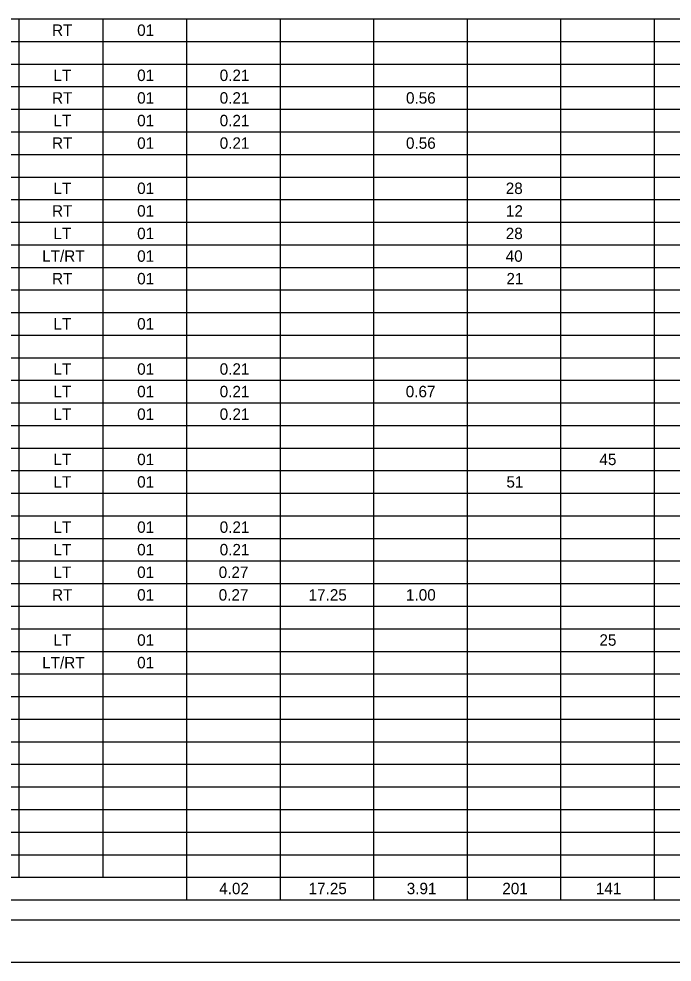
# Model space of a CAD drawing. Extents: x 0 to 34, y -41.8 to 22.
# Drawn here: x 8.96 to 16.77, y 0 to 11.26 of the extents above; entities that cross this region are included whole.
import ezdxf

# ---------------------------------------------------------------- set-up
doc = ezdxf.new("R2010")
doc.units = 0
for name, color, linetype in [('Default', 7, 'Continuous'), ('SH_Border', 7, 'Continuous'), ('SH_Cut_Line', 7, 'Continuous')]:
    doc.layers.add(name, color=color, linetype=linetype)

msp = doc.modelspace()

# ---------------------------------------------------------------- linework, layer by layer
at = {"layer": 'Default'}
for p, q in [((8.307, 11.263), (8.962, 11.263)), ((8.962, 11.263), (10.966, 11.263)), ((8.962, 11.263), (8.962, 10.994)), ((9.964, 11.263), (9.964, 10.994)), ((10.966, 11.263), (12.083, 11.263)), ((10.966, 11.263), (10.966, 10.994)), ((12.083, 11.263), (14.318, 11.263)), ((12.083, 11.263), (12.083, 10.994)), ((13.201, 11.263), (13.201, 10.994)), ((14.318, 11.263), (15.436, 11.263)), ((14.318, 11.263), (14.318, 10.994)), ((15.436, 11.263), (26.379, 11.263)), ((15.436, 11.263), (15.436, 10.994)), ((16.553, 11.263), (16.553, 10.994)), ((8.307, 10.994), (8.962, 10.994)), ((8.962, 10.994), (10.966, 10.994)), ((8.962, 10.994), (8.962, 10.724)), ((9.964, 10.994), (9.964, 10.724)), ((10.966, 10.994), (12.083, 10.994)), ((10.966, 10.994), (10.966, 10.724)), ((12.083, 10.994), (14.318, 10.994)), ((12.083, 10.994), (12.083, 10.724)), ((13.201, 10.994), (13.201, 10.724)), ((14.318, 10.994), (15.436, 10.994)), ((14.318, 10.994), (14.318, 10.724)), ((15.436, 10.994), (26.379, 10.994)), ((15.436, 10.994), (15.436, 10.724)), ((16.553, 10.994), (16.553, 10.724)), ((8.307, 10.724), (8.962, 10.724)), ((8.962, 10.724), (10.966, 10.724)), ((8.962, 10.724), (8.962, 10.454)), ((9.964, 10.724), (9.964, 10.454)), ((10.966, 10.724), (12.083, 10.724)), ((10.966, 10.724), (10.966, 10.454)), ((12.083, 10.724), (14.318, 10.724)), ((12.083, 10.724), (12.083, 10.454)), ((13.201, 10.724), (13.201, 10.454)), ((14.318, 10.724), (15.436, 10.724)), ((14.318, 10.724), (14.318, 10.454)), ((15.436, 10.724), (26.379, 10.724)), ((15.436, 10.724), (15.436, 10.454)), ((16.553, 10.724), (16.553, 10.454)), ((8.307, 10.454), (8.962, 10.454)), ((8.962, 10.454), (10.966, 10.454)), ((8.962, 10.454), (8.962, 10.184)), ((9.964, 10.454), (9.964, 10.184)), ((10.966, 10.454), (12.083, 10.454)), ((10.966, 10.454), (10.966, 10.184)), ((12.083, 10.454), (14.318, 10.454)), ((12.083, 10.454), (12.083, 10.184)), ((13.201, 10.454), (13.201, 10.184)), ((14.318, 10.454), (15.436, 10.454)), ((14.318, 10.454), (14.318, 10.184)), ((15.436, 10.454), (26.379, 10.454)), ((15.436, 10.454), (15.436, 10.184)), ((16.553, 10.454), (16.553, 10.184)), ((8.307, 10.184), (8.962, 10.184)), ((8.962, 10.184), (10.966, 10.184)), ((8.962, 10.184), (8.962, 9.915)), ((9.964, 10.184), (9.964, 9.915)), ((10.966, 10.184), (12.083, 10.184)), ((10.966, 10.184), (10.966, 9.915)), ((12.083, 10.184), (14.318, 10.184)), ((12.083, 10.184), (12.083, 9.915)), ((13.201, 10.184), (13.201, 9.915)), ((14.318, 10.184), (15.436, 10.184)), ((14.318, 10.184), (14.318, 9.915)), ((15.436, 10.184), (26.379, 10.184)), ((15.436, 10.184), (15.436, 9.915)), ((16.553, 10.184), (16.553, 9.915)), ((8.307, 9.915), (8.962, 9.915)), ((8.962, 9.915), (10.966, 9.915)), ((8.962, 9.915), (8.962, 9.645)), ((9.964, 9.915), (9.964, 9.645)), ((10.966, 9.915), (12.083, 9.915)), ((10.966, 9.915), (10.966, 9.645)), ((12.083, 9.915), (14.318, 9.915)), ((12.083, 9.915), (12.083, 9.645)), ((13.201, 9.915), (13.201, 9.645)), ((14.318, 9.915), (15.436, 9.915)), ((14.318, 9.915), (14.318, 9.645)), ((15.436, 9.915), (26.379, 9.915)), ((15.436, 9.915), (15.436, 9.645)), ((16.553, 9.915), (16.553, 9.645)), ((8.307, 9.645), (8.962, 9.645)), ((8.962, 9.645), (10.966, 9.645)), ((8.962, 9.645), (8.962, 9.375)), ((9.964, 9.645), (9.964, 9.375)), ((10.966, 9.645), (12.083, 9.645)), ((10.966, 9.645), (10.966, 9.375)), ((12.083, 9.645), (14.318, 9.645)), ((12.083, 9.645), (12.083, 9.375)), ((13.201, 9.645), (13.201, 9.375)), ((14.318, 9.645), (15.436, 9.645)), ((14.318, 9.645), (14.318, 9.375)), ((15.436, 9.645), (26.379, 9.645)), ((15.436, 9.645), (15.436, 9.375)), ((16.553, 9.645), (16.553, 9.375)), ((8.307, 9.375), (8.962, 9.375)), ((8.962, 9.375), (10.966, 9.375)), ((8.962, 9.375), (8.962, 9.106)), ((9.964, 9.375), (9.964, 9.106)), ((10.966, 9.375), (12.083, 9.375)), ((10.966, 9.375), (10.966, 9.106)), ((12.083, 9.375), (14.318, 9.375)), ((12.083, 9.375), (12.083, 9.106)), ((13.201, 9.375), (13.201, 9.106)), ((14.318, 9.375), (15.436, 9.375)), ((14.318, 9.375), (14.318, 9.106)), ((15.436, 9.375), (26.379, 9.375)), ((15.436, 9.375), (15.436, 9.106)), ((16.553, 9.375), (16.553, 9.106)), ((8.307, 9.106), (8.962, 9.106)), ((8.962, 9.106), (10.966, 9.106)), ((8.962, 9.106), (8.962, 8.836)), ((9.964, 9.106), (9.964, 8.836)), ((10.966, 9.106), (12.083, 9.106)), ((10.966, 9.106), (10.966, 8.836)), ((12.083, 9.106), (14.318, 9.106)), ((12.083, 9.106), (12.083, 8.836)), ((13.201, 9.106), (13.201, 8.836)), ((14.318, 9.106), (15.436, 9.106)), ((14.318, 9.106), (14.318, 8.836)), ((15.436, 9.106), (26.379, 9.106)), ((15.436, 9.106), (15.436, 8.836)), ((16.553, 9.106), (16.553, 8.836)), ((8.307, 8.836), (8.962, 8.836)), ((8.962, 8.836), (10.966, 8.836)), ((8.962, 8.836), (8.962, 8.566)), ((9.964, 8.836), (9.964, 8.566)), ((10.966, 8.836), (12.083, 8.836)), ((10.966, 8.836), (10.966, 8.566)), ((12.083, 8.836), (14.318, 8.836)), ((12.083, 8.836), (12.083, 8.566)), ((13.201, 8.836), (13.201, 8.566)), ((14.318, 8.836), (15.436, 8.836)), ((14.318, 8.836), (14.318, 8.566)), ((15.436, 8.836), (26.379, 8.836)), ((15.436, 8.836), (15.436, 8.566)), ((16.553, 8.836), (16.553, 8.566)), ((8.307, 8.566), (8.962, 8.566)), ((8.962, 8.566), (10.966, 8.566)), ((8.962, 8.566), (8.962, 8.296)), ((9.964, 8.566), (9.964, 8.296)), ((10.966, 8.566), (12.083, 8.566)), ((10.966, 8.566), (10.966, 8.296)), ((12.083, 8.566), (14.318, 8.566)), ((12.083, 8.566), (12.083, 8.296)), ((13.201, 8.566), (13.201, 8.296)), ((14.318, 8.566), (15.436, 8.566)), ((14.318, 8.566), (14.318, 8.296)), ((15.436, 8.566), (26.379, 8.566)), ((15.436, 8.566), (15.436, 8.296)), ((16.553, 8.566), (16.553, 8.296)), ((8.307, 8.296), (8.962, 8.296)), ((8.962, 8.296), (10.966, 8.296)), ((8.962, 8.296), (8.962, 8.027)), ((9.964, 8.296), (9.964, 8.027)), ((10.966, 8.296), (12.083, 8.296)), ((10.966, 8.296), (10.966, 8.027)), ((12.083, 8.296), (14.318, 8.296)), ((12.083, 8.296), (12.083, 8.027)), ((13.201, 8.296), (13.201, 8.027)), ((14.318, 8.296), (15.436, 8.296)), ((14.318, 8.296), (14.318, 8.027)), ((15.436, 8.296), (26.379, 8.296)), ((15.436, 8.296), (15.436, 8.027)), ((16.553, 8.296), (16.553, 8.027)), ((8.307, 8.027), (8.962, 8.027)), ((8.962, 8.027), (10.966, 8.027)), ((8.962, 8.027), (8.962, 7.757)), ((9.964, 8.027), (9.964, 7.757)), ((10.966, 8.027), (12.083, 8.027)), ((10.966, 8.027), (10.966, 7.757)), ((12.083, 8.027), (14.318, 8.027)), ((12.083, 8.027), (12.083, 7.757)), ((13.201, 8.027), (13.201, 7.757)), ((14.318, 8.027), (15.436, 8.027)), ((14.318, 8.027), (14.318, 7.757)), ((15.436, 8.027), (26.379, 8.027)), ((15.436, 8.027), (15.436, 7.757)), ((16.553, 8.027), (16.553, 7.757)), ((8.307, 7.757), (8.962, 7.757)), ((8.962, 7.757), (10.966, 7.757)), ((8.962, 7.757), (8.962, 7.487)), ((9.964, 7.757), (9.964, 7.487)), ((10.966, 7.757), (12.083, 7.757)), ((10.966, 7.757), (10.966, 7.487)), ((12.083, 7.757), (14.318, 7.757)), ((12.083, 7.757), (12.083, 7.487)), ((13.201, 7.757), (13.201, 7.487)), ((14.318, 7.757), (15.436, 7.757)), ((14.318, 7.757), (14.318, 7.487)), ((15.436, 7.757), (26.379, 7.757)), ((15.436, 7.757), (15.436, 7.487)), ((16.553, 7.757), (16.553, 7.487)), ((8.307, 7.487), (8.962, 7.487)), ((8.962, 7.487), (10.966, 7.487)), ((8.962, 7.487), (8.962, 7.217)), ((9.964, 7.487), (9.964, 7.217)), ((10.966, 7.487), (12.083, 7.487)), ((10.966, 7.487), (10.966, 7.217)), ((12.083, 7.487), (14.318, 7.487)), ((12.083, 7.487), (12.083, 7.217)), ((13.201, 7.487), (13.201, 7.217)), ((14.318, 7.487), (15.436, 7.487)), ((14.318, 7.487), (14.318, 7.217)), ((15.436, 7.487), (26.379, 7.487)), ((15.436, 7.487), (15.436, 7.217)), ((16.553, 7.487), (16.553, 7.217)), ((8.307, 7.217), (8.962, 7.217)), ((8.962, 7.217), (10.966, 7.217)), ((8.962, 7.217), (8.962, 6.948)), ((9.964, 7.217), (9.964, 6.948)), ((10.966, 7.217), (12.083, 7.217)), ((10.966, 7.217), (10.966, 6.948)), ((12.083, 7.217), (14.318, 7.217)), ((12.083, 7.217), (12.083, 6.948)), ((13.201, 7.217), (13.201, 6.948)), ((14.318, 7.217), (15.436, 7.217)), ((14.318, 7.217), (14.318, 6.948)), ((15.436, 7.217), (26.379, 7.217)), ((15.436, 7.217), (15.436, 6.948)), ((16.553, 7.217), (16.553, 6.948)), ((8.307, 6.948), (8.962, 6.948)), ((8.962, 6.948), (10.966, 6.948)), ((8.962, 6.948), (8.962, 6.678)), ((9.964, 6.948), (9.964, 6.678)), ((10.966, 6.948), (12.083, 6.948)), ((10.966, 6.948), (10.966, 6.678)), ((12.083, 6.948), (14.318, 6.948)), ((12.083, 6.948), (12.083, 6.678)), ((13.201, 6.948), (13.201, 6.678)), ((14.318, 6.948), (15.436, 6.948)), ((14.318, 6.948), (14.318, 6.678)), ((15.436, 6.948), (26.379, 6.948)), ((15.436, 6.948), (15.436, 6.678)), ((16.553, 6.948), (16.553, 6.678)), ((8.307, 6.678), (8.962, 6.678)), ((8.962, 6.678), (10.966, 6.678)), ((8.962, 6.678), (8.962, 6.139)), ((9.964, 6.678), (9.964, 6.139)), ((10.966, 6.678), (12.083, 6.678)), ((10.966, 6.678), (10.966, 6.139)), ((12.083, 6.678), (14.318, 6.678)), ((12.083, 6.678), (12.083, 6.139)), ((13.201, 6.678), (13.201, 6.139)), ((14.318, 6.678), (15.436, 6.678)), ((14.318, 6.678), (14.318, 6.139)), ((15.436, 6.678), (26.379, 6.678)), ((15.436, 6.678), (15.436, 6.139)), ((16.553, 6.678), (16.553, 6.139)), ((8.307, 6.408), (8.962, 6.408)), ((8.962, 6.408), (10.966, 6.408)), ((10.966, 6.408), (12.083, 6.408)), ((12.083, 6.408), (14.318, 6.408)), ((14.318, 6.408), (15.436, 6.408)), ((15.436, 6.408), (26.379, 6.408)), ((8.307, 6.139), (8.962, 6.139)), ((8.962, 6.139), (10.966, 6.139)), ((8.962, 6.139), (8.962, 5.869)), ((9.964, 6.139), (9.964, 5.869)), ((10.966, 6.139), (12.083, 6.139)), ((10.966, 6.139), (10.966, 5.869)), ((12.083, 6.139), (14.318, 6.139)), ((12.083, 6.139), (12.083, 5.869)), ((13.201, 6.139), (13.201, 5.869)), ((14.318, 6.139), (15.436, 6.139)), ((14.318, 6.139), (14.318, 5.869)), ((15.436, 6.139), (26.379, 6.139)), ((15.436, 6.139), (15.436, 5.869)), ((16.553, 6.139), (16.553, 5.869)), ((8.307, 5.869), (8.962, 5.869)), ((8.962, 5.869), (10.966, 5.869)), ((8.962, 5.869), (8.962, 5.329)), ((9.964, 5.869), (9.964, 5.329)), ((10.966, 5.869), (12.083, 5.869)), ((10.966, 5.869), (10.966, 5.329)), ((12.083, 5.869), (14.318, 5.869)), ((12.083, 5.869), (12.083, 5.329)), ((13.201, 5.869), (13.201, 5.329)), ((14.318, 5.869), (15.436, 5.869)), ((14.318, 5.869), (14.318, 5.329)), ((15.436, 5.869), (26.379, 5.869)), ((15.436, 5.869), (15.436, 5.329)), ((16.553, 5.869), (16.553, 5.329)), ((8.307, 5.599), (8.962, 5.599)), ((8.962, 5.599), (10.966, 5.599)), ((10.966, 5.599), (12.083, 5.599)), ((12.083, 5.599), (14.318, 5.599)), ((14.318, 5.599), (15.436, 5.599)), ((15.436, 5.599), (26.379, 5.599)), ((8.307, 5.329), (8.962, 5.329)), ((8.962, 5.329), (10.966, 5.329)), ((8.962, 5.329), (8.962, 5.06)), ((9.964, 5.329), (9.964, 5.06)), ((10.966, 5.329), (12.083, 5.329)), ((10.966, 5.329), (10.966, 5.06)), ((12.083, 5.329), (14.318, 5.329)), ((12.083, 5.329), (12.083, 5.06)), ((13.201, 5.329), (13.201, 5.06)), ((14.318, 5.329), (15.436, 5.329)), ((14.318, 5.329), (14.318, 5.06)), ((15.436, 5.329), (26.379, 5.329)), ((15.436, 5.329), (15.436, 5.06)), ((16.553, 5.329), (16.553, 5.06)), ((8.307, 5.06), (8.962, 5.06)), ((8.962, 5.06), (10.966, 5.06)), ((8.962, 5.06), (8.962, 4.79)), ((9.964, 5.06), (9.964, 4.79)), ((10.966, 5.06), (12.083, 5.06)), ((10.966, 5.06), (10.966, 4.79)), ((12.083, 5.06), (14.318, 5.06)), ((12.083, 5.06), (12.083, 4.79)), ((13.201, 5.06), (13.201, 4.79)), ((14.318, 5.06), (15.436, 5.06)), ((14.318, 5.06), (14.318, 4.79)), ((15.436, 5.06), (26.379, 5.06)), ((15.436, 5.06), (15.436, 4.79)), ((16.553, 5.06), (16.553, 4.79)), ((8.307, 4.79), (8.962, 4.79)), ((8.962, 4.79), (10.966, 4.79)), ((8.962, 4.79), (8.962, 4.52)), ((9.964, 4.79), (9.964, 4.52)), ((10.966, 4.79), (12.083, 4.79)), ((10.966, 4.79), (10.966, 4.52)), ((12.083, 4.79), (14.318, 4.79)), ((12.083, 4.79), (12.083, 4.52)), ((13.201, 4.79), (13.201, 4.52)), ((14.318, 4.79), (15.436, 4.79)), ((14.318, 4.79), (14.318, 4.52)), ((15.436, 4.79), (26.379, 4.79)), ((15.436, 4.79), (15.436, 4.52)), ((16.553, 4.79), (16.553, 4.52)), ((8.307, 4.52), (8.962, 4.52)), ((8.962, 4.52), (10.966, 4.52)), ((8.962, 4.52), (8.962, 3.981)), ((9.964, 4.52), (9.964, 3.981)), ((10.966, 4.52), (12.083, 4.52)), ((10.966, 4.52), (10.966, 3.981)), ((12.083, 4.52), (14.318, 4.52)), ((12.083, 4.52), (12.083, 3.981)), ((13.201, 4.52), (13.201, 3.981)), ((14.318, 4.52), (15.436, 4.52)), ((14.318, 4.52), (14.318, 3.981)), ((15.436, 4.52), (26.379, 4.52)), ((15.436, 4.52), (15.436, 3.981)), ((16.553, 4.52), (16.553, 3.981)), ((8.307, 4.25), (8.962, 4.25)), ((8.962, 4.25), (10.966, 4.25)), ((10.966, 4.25), (12.083, 4.25)), ((12.083, 4.25), (14.318, 4.25)), ((14.318, 4.25), (15.436, 4.25)), ((15.436, 4.25), (26.379, 4.25)), ((8.307, 3.981), (8.962, 3.981)), ((8.962, 3.981), (10.966, 3.981)), ((8.962, 3.981), (8.962, 3.711)), ((9.964, 3.981), (9.964, 3.711)), ((10.966, 3.981), (12.083, 3.981)), ((10.966, 3.981), (10.966, 3.711)), ((12.083, 3.981), (14.318, 3.981)), ((12.083, 3.981), (12.083, 3.711)), ((13.201, 3.981), (13.201, 3.711)), ((14.318, 3.981), (15.436, 3.981)), ((14.318, 3.981), (14.318, 3.711)), ((15.436, 3.981), (26.379, 3.981)), ((15.436, 3.981), (15.436, 3.711)), ((16.553, 3.981), (16.553, 3.711)), ((8.307, 3.711), (8.962, 3.711)), ((8.962, 3.711), (10.966, 3.711)), ((8.962, 3.711), (8.962, 3.441)), ((9.964, 3.711), (9.964, 3.441)), ((10.966, 3.711), (12.083, 3.711)), ((10.966, 3.711), (10.966, 3.441)), ((12.083, 3.711), (14.318, 3.711)), ((12.083, 3.711), (12.083, 3.441)), ((13.201, 3.711), (13.201, 3.441)), ((14.318, 3.711), (15.436, 3.711)), ((14.318, 3.711), (14.318, 3.441)), ((15.436, 3.711), (26.379, 3.711)), ((15.436, 3.711), (15.436, 3.441)), ((16.553, 3.711), (16.553, 3.441)), ((8.307, 3.441), (8.962, 3.441)), ((8.962, 3.441), (10.966, 3.441)), ((8.962, 3.441), (8.962, 3.172)), ((9.964, 3.441), (9.964, 3.172)), ((10.966, 3.441), (12.083, 3.441)), ((10.966, 3.441), (10.966, 3.172)), ((12.083, 3.441), (14.318, 3.441)), ((12.083, 3.441), (12.083, 3.172)), ((13.201, 3.441), (13.201, 3.172)), ((14.318, 3.441), (15.436, 3.441)), ((14.318, 3.441), (14.318, 3.172)), ((15.436, 3.441), (26.379, 3.441)), ((15.436, 3.441), (15.436, 3.172)), ((16.553, 3.441), (16.553, 3.172)), ((8.307, 3.172), (8.962, 3.172)), ((8.962, 3.172), (10.966, 3.172)), ((8.962, 3.172), (8.962, 2.632)), ((9.964, 3.172), (9.964, 2.632)), ((10.966, 3.172), (12.083, 3.172)), ((10.966, 3.172), (10.966, 2.632)), ((12.083, 3.172), (14.318, 3.172)), ((12.083, 3.172), (12.083, 2.632)), ((13.201, 3.172), (13.201, 2.632)), ((14.318, 3.172), (15.436, 3.172)), ((14.318, 3.172), (14.318, 2.632)), ((15.436, 3.172), (26.379, 3.172)), ((15.436, 3.172), (15.436, 2.632)), ((16.553, 3.172), (16.553, 2.632)), ((8.307, 2.902), (8.962, 2.902)), ((8.962, 2.902), (10.966, 2.902)), ((10.966, 2.902), (12.083, 2.902)), ((12.083, 2.902), (14.318, 2.902)), ((14.318, 2.902), (15.436, 2.902)), ((15.436, 2.902), (26.379, 2.902)), ((8.307, 2.632), (8.962, 2.632)), ((8.962, 2.632), (10.966, 2.632)), ((8.962, 2.632), (8.962, 2.362)), ((9.964, 2.632), (9.964, 2.362)), ((10.966, 2.632), (12.083, 2.632)), ((10.966, 2.632), (10.966, 2.362)), ((12.083, 2.632), (14.318, 2.632)), ((12.083, 2.632), (12.083, 2.362)), ((13.201, 2.632), (13.201, 2.362)), ((14.318, 2.632), (15.436, 2.632)), ((14.318, 2.632), (14.318, 2.362)), ((15.436, 2.632), (26.379, 2.632)), ((15.436, 2.632), (15.436, 2.362)), ((16.553, 2.632), (16.553, 2.362)), ((8.307, 2.362), (8.962, 2.362)), ((8.962, 2.362), (10.966, 2.362)), ((8.962, 2.362), (8.962, 2.093)), ((9.964, 2.362), (9.964, 2.093)), ((10.966, 2.362), (12.083, 2.362)), ((10.966, 2.362), (10.966, 2.093)), ((12.083, 2.362), (14.318, 2.362)), ((12.083, 2.362), (12.083, 2.093)), ((13.201, 2.362), (13.201, 2.093)), ((14.318, 2.362), (15.436, 2.362)), ((14.318, 2.362), (14.318, 2.093)), ((15.436, 2.362), (26.379, 2.362)), ((15.436, 2.362), (15.436, 2.093)), ((16.553, 2.362), (16.553, 2.093)), ((8.307, 2.093), (8.962, 2.093)), ((8.962, 2.093), (10.966, 2.093)), ((8.962, 2.093), (8.962, 1.553)), ((9.964, 2.093), (9.964, 1.553)), ((10.966, 2.093), (12.083, 2.093)), ((10.966, 2.093), (10.966, 1.553)), ((12.083, 2.093), (14.318, 2.093)), ((12.083, 2.093), (12.083, 1.553)), ((13.201, 2.093), (13.201, 1.553)), ((14.318, 2.093), (15.436, 2.093)), ((14.318, 2.093), (14.318, 1.553)), ((15.436, 2.093), (26.379, 2.093)), ((15.436, 2.093), (15.436, 1.553)), ((16.553, 2.093), (16.553, 1.553)), ((8.307, 1.823), (8.962, 1.823)), ((8.962, 1.823), (10.966, 1.823)), ((10.966, 1.823), (12.083, 1.823)), ((12.083, 1.823), (14.318, 1.823)), ((14.318, 1.823), (15.436, 1.823)), ((15.436, 1.823), (26.379, 1.823)), ((8.307, 1.553), (8.962, 1.553)), ((8.962, 1.553), (10.966, 1.553)), ((8.962, 1.553), (8.962, 1.014)), ((9.964, 1.553), (9.964, 1.014)), ((10.966, 1.553), (12.083, 1.553)), ((10.966, 1.553), (10.966, 1.014)), ((12.083, 1.553), (14.318, 1.553)), ((12.083, 1.553), (12.083, 1.014)), ((13.201, 1.553), (13.201, 1.014)), ((14.318, 1.553), (15.436, 1.553)), ((14.318, 1.553), (14.318, 1.014)), ((15.436, 1.553), (26.379, 1.553)), ((15.436, 1.553), (15.436, 1.014)), ((16.553, 1.553), (16.553, 1.014)), ((8.307, 1.283), (8.962, 1.283)), ((8.962, 1.283), (10.966, 1.283)), ((10.966, 1.283), (12.083, 1.283)), ((12.083, 1.283), (14.318, 1.283)), ((14.318, 1.283), (15.436, 1.283)), ((15.436, 1.283), (26.379, 1.283)), ((8.307, 1.014), (8.962, 1.014)), ((8.962, 1.014), (10.966, 1.014)), ((10.966, 1.014), (12.083, 1.014)), ((10.966, 1.014), (10.966, 0.744)), ((12.083, 1.014), (14.318, 1.014)), ((12.083, 1.014), (12.083, 0.744)), ((13.201, 1.014), (13.201, 0.744)), ((14.318, 1.014), (15.436, 1.014)), ((14.318, 1.014), (14.318, 0.744)), ((15.436, 1.014), (26.379, 1.014)), ((15.436, 1.014), (15.436, 0.744)), ((16.553, 1.014), (16.553, 0.744)), ((8.307, 0.744), (8.962, 0.744)), ((8.962, 0.744), (10.966, 0.744)), ((10.966, 0.744), (12.083, 0.744)), ((12.083, 0.744), (14.318, 0.744)), ((14.318, 0.744), (15.436, 0.744)), ((15.436, 0.744), (26.379, 0.744))]:
    msp.add_line(p, q, dxfattribs=at)
at = {"layer": 'SH_Border'}
msp.add_lwpolyline([(1.5, 21.5), (33.5, 21.5), (33.5, 0.5), (1.5, 0.5)], close=True, dxfattribs=at)
at = {"layer": 'SH_Cut_Line'}
msp.add_lwpolyline([(0, 0), (34, 0), (34, 22), (0, 22)], close=True, dxfattribs=at)

# ---------------------------------------------------------------- texts
at = {"layer": 'Default'}
for s, p in [('RT', (9.359, 11.06)), ('01', (10.376, 11.06)), ('LT', (9.376, 10.521)), ('01', (10.376, 10.521)), ('0.21', (11.362, 10.521)), ('RT', (9.359, 10.251)), ('01', (10.376, 10.251)), ('0.21', (11.362, 10.251)), ('0.56', (13.588, 10.251)), ('LT', (9.376, 9.981)), ('01', (10.376, 9.981)), ('0.21', (11.362, 9.981)), ('RT', (9.359, 9.712)), ('01', (10.376, 9.712)), ('0.21', (11.362, 9.712)), ('0.56', (13.588, 9.712)), ('LT', (9.376, 9.172)), ('01', (10.376, 9.172)), ('28', (14.78, 9.172)), ('RT', (9.359, 8.902)), ('01', (10.376, 8.902)), ('12', (14.782, 8.902)), ('LT', (9.376, 8.633)), ('01', (10.376, 8.633)), ('28', (14.78, 8.633)), ('LT/RT', (9.241, 8.363)), ('01', (10.376, 8.363)), ('40', (14.779, 8.363)), ('RT', (9.359, 8.093)), ('01', (10.376, 8.093)), ('21', (14.788, 8.093)), ('LT', (9.376, 7.554)), ('01', (10.376, 7.554)), ('LT', (9.376, 7.014)), ('01', (10.376, 7.014)), ('0.21', (11.362, 7.014)), ('LT', (9.376, 6.745)), ('01', (10.376, 6.745)), ('0.21', (11.362, 6.745)), ('0.67', (13.585, 6.745)), ('LT', (9.376, 6.475)), ('01', (10.376, 6.475)), ('0.21', (11.362, 6.475)), ('LT', (9.376, 5.935)), ('01', (10.376, 5.935)), ('45', (15.899, 5.935)), ('LT', (9.376, 5.666)), ('01', (10.376, 5.666)), ('51', (14.788, 5.666)), ('LT', (9.376, 5.126)), ('01', (10.376, 5.126)), ('0.21', (11.362, 5.126)), ('LT', (9.376, 4.857)), ('01', (10.376, 4.857)), ('0.21', (11.362, 4.857)), ('LT', (9.376, 4.587)), ('01', (10.376, 4.587)), ('0.27', (11.35, 4.587)), ('RT', (9.359, 4.317)), ('01', (10.376, 4.317)), ('0.27', (11.35, 4.317)), ('17.25', (12.424, 4.317)), ('1.00', (13.588, 4.317)), ('LT', (9.376, 3.778)), ('01', (10.376, 3.778)), ('25', (15.899, 3.778)), ('LT/RT', (9.241, 3.508)), ('01', (10.376, 3.508)), ('4.02', (11.356, 0.811)), ('17.25', (12.424, 0.811)), ('3.91', (13.597, 0.811)), ('201', (14.739, 0.811)), ('141', (15.856, 0.811))]:
    msp.add_text(s, height=0.1365, dxfattribs=at).set_placement(p)

doc.saveas('drawing.dxf')
